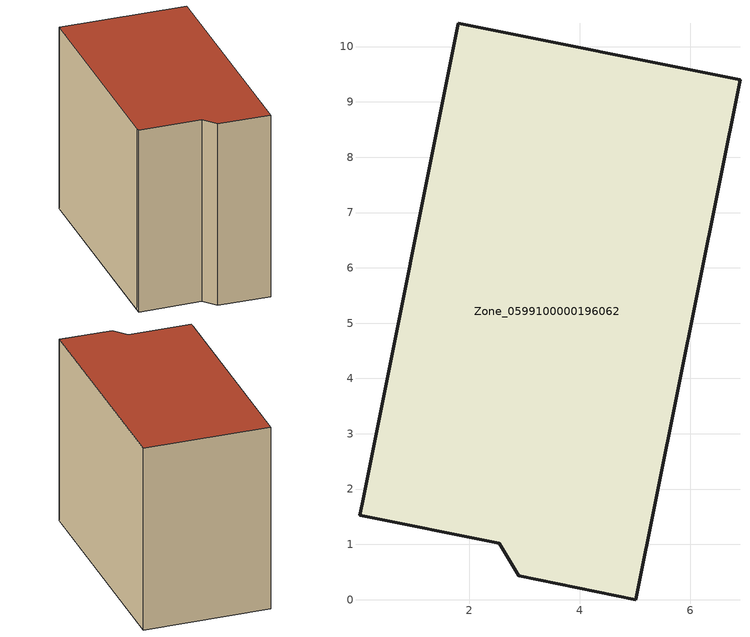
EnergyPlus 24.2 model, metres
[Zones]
Zone_0599100000196062
 floor ground (C_G): 1.81,10.42 6.9,9.4 5.01,0 2.9,0.43 2.55,1.02 0.02,1.53 0.07,1.74 z0
 wall outside (C_F): 2.55,1.02 2.9,0.43 5.01,0 6.9,9.4 1.81,10.42 0.07,1.74 0.02,1.53 2.55,1.02 z0:7.86
 roof outside (C_R): 0.07,1.74 0.02,1.53 2.55,1.02 2.9,0.43 5.01,0 6.9,9.4 1.81,10.42 z7.86
[BUILDING]
Pand.0599100000196062: North Axis=0; Terrain=City; Loads Convergence Tolerance Value=0.04; Temperature Convergence Tolerance Value=0.4; Solar Distribution=FullExterior; Maximum Number of Warmup Days=25; Minimum Number of Warmup Days=1
[Site:Location]
Rotterdam.The.Hague.AP_ZH_NLD Design_Conditions: Latitude=51.96; Longitude=4.45; Time Zone=1; Elevation=-4.5
[SITE:GROUNDTEMPERATURE:BUILDINGSURFACE]
18, 18, 18, 18, 18, 18, 18, 18, 18, 18, 18, 18
[MATERIAL] Thermal Absorptance=0.9; Solar Absorptance=0.7; Visible Absorptance=0.7
Name | Roughness | Thickness | Conductivity | Density | Specific Heat
G.TI.1946 | MediumSmooth | 0.15 | 1 | 540 | 1210
F.TI.1946 | Rough | 0.3 | 0.857143 | 1920 | 840
R.TI.1946 | MediumRough | 0.2 | 0.1 | 1500 | 1000
[CONSTRUCTION]
C_G: G.TI.1946
C_F: F.TI.1946
C_R: R.TI.1946
[ZONE]
Zone_0599100000196062: Type=1; Multiplier=1; Ceiling Height=Autocalculate; Volume=Autocalculate; Floor Area=autocalculate; Part of Total Floor Area=Yes
[ZONEINFILTRATION:DESIGNFLOWRATE]
Infil_Zone_0599100000196062: Zone or ZoneList or Space or SpaceList=Zone_0599100000196062; Schedule=AlwaysOn; Design Flow Rate Calculation Method=Flow/Area; Flow Rate per Floor Area=0.003; Constant Term Coefficient=1; Temperature Term Coefficient=0; Velocity Term Coefficient=0; Velocity Squared Term Coefficient=0
[HVACTEMPLATE:ZONE:IDEALLOADSAIRSYSTEM]
Zone_0599100000196062: Maximum Heating Supply Air Temperature=50; Minimum Cooling Supply Air Temperature=13; Maximum Heating Supply Air Humidity Ratio=0.0156; Minimum Cooling Supply Air Humidity Ratio=0.0077; Heating Limit=NoLimit; Cooling Limit=NoLimit; Dehumidification Control Type=ConstantSensibleHeatRatio; Cooling Sensible Heat Ratio=0.7; Dehumidification Setpoint=60; Humidification Control Type=None; Humidification Setpoint=30; Outdoor Air Method=None; Outdoor Air Flow Rate per Person=0.00944; Outdoor Air Flow Rate per Zone Floor Area=0; Outdoor Air Flow Rate per Zone=0; Demand Controlled Ventilation Type=None; Outdoor Air Economizer Type=NoEconomizer; Heat Recovery Type=None; Sensible Heat Recovery Effectiveness=0.7; Latent Heat Recovery Effectiveness=0.65
[ZONECONTROL:THERMOSTAT]
ThermostatControl_Zone_0599100000196062: Zone or ZoneList=Zone_0599100000196062; Control Type Schedule=DualSetpointControlType; Control 1=Thermostat_Zone_0599100000196062; Temperature Difference Between Cutout And Setpoint=0
[THERMOSTATSETPOINT:DUALSETPOINT]
Thermostat_Zone_0599100000196062: Heating Setpoint Temperature Schedule=HeatingSetpoint_Zone_0599100000196062; Cooling Setpoint Temperature Schedule=CoolingSetpoint_Zone_0599100000196062
[SCHEDULE:COMPACT]
HeatingSetpoint_Zone_0599100000196062: Through: 12/31, For: AllDays, Until: 24:00, 21
CoolingSetpoint_Zone_0599100000196062: Through: 12/31, For: AllDays, Until: 24:00, 24
DualSetpointControlType: Through: 12/31, For: AllDays, Until: 24:00, 4
AlwaysOn: Through: 12/31, For: AllDays, Until: 24:00, 1
